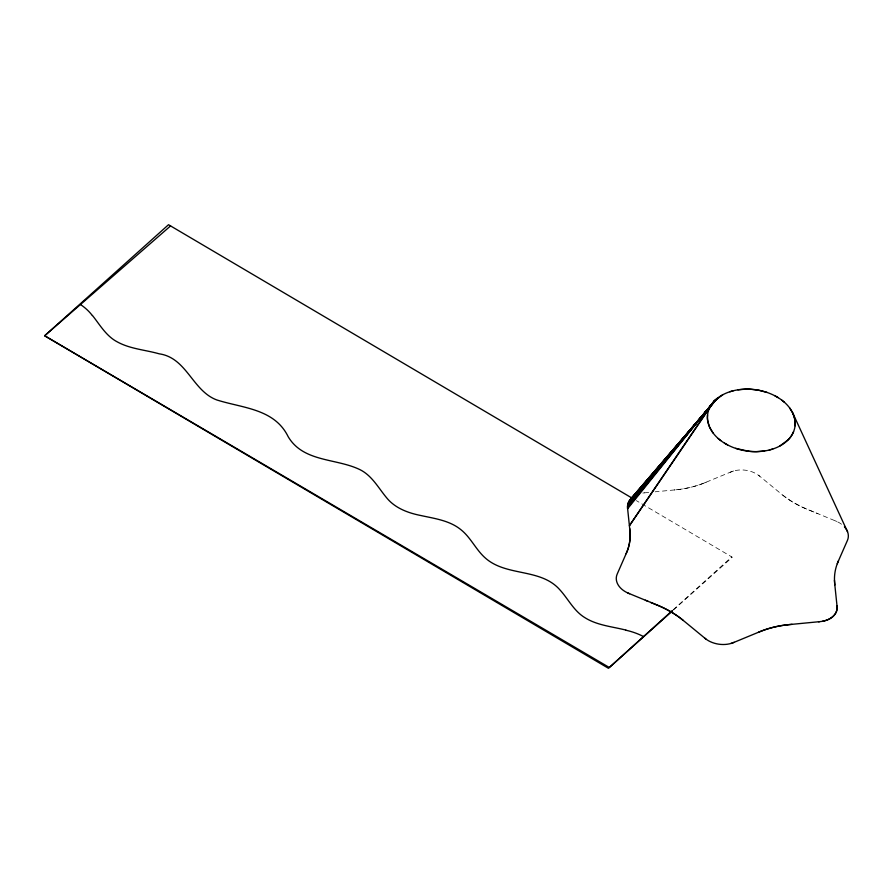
<?xml version="1.0" encoding="UTF-8"?>
<svg xmlns="http://www.w3.org/2000/svg" width="893" height="893" viewBox="0 0 893 893"><rect width="100%" height="100%" fill="white"/><g stroke="black" fill="none" stroke-linecap="round" stroke-linejoin="round"><path stroke-width="0.67" stroke-dasharray="4.46 3.35" d="M673.099 609.863L731.735 556.886M673.478 609.986L732.316 557.232L636.341 500.627M705.236 482.577L706.151 482.187M730.15 472.274L732.327 471.415A22.102 15.527 7.9 0 1 733.633 471.002M704.923 482.7L703.997 483.08A88.262 61.974 7.9 0 1 676.894 489.699L655.161 491.809M644.288 492.869L649.814 492.333M674.36 489.956L675.086 489.889M816.604 513.151L817.943 513.698M813.925 512.046L805.877 508.731A74.164 52.073 7.9 0 1 803.901 507.86A88.92 62.432 7.9 0 1 785.193 497.044L781.141 493.851M835.044 520.742L836.216 521.222A19.802 13.908 7.9 0 1 836.719 521.434M758.548 475.277L759.72 476.203M642.837 493.048A22.046 15.482 7.9 0 1 644.411 492.858M841.53 524.236A22.046 15.482 7.9 0 0 835.937 521.11L807.205 509.278A88.195 61.93 7.9 0 1 781.364 494.041L759.519 476.036A22.046 15.482 7.9 0 0 731.177 471.85L704.811 482.745A88.195 61.93 7.9 0 1 675.465 489.844"/><path stroke-width="1.34" d="M707.546 414.955L707.423 417.801A44.092 30.954 7.9 0 0 707.781 421.262M795.06 425.827L795.183 422.969A44.092 30.954 7.9 0 0 794.837 419.52L793.017 413.626L789.613 407.889M837.266 563.717L838.494 560.748M709.042 409.05L710.404 406.248L629.398 525.731L714.3 401.08L722.738 394.773M793.553 431.721L792.191 434.523A44.092 30.954 7.9 0 1 788.307 439.691L779.857 445.998M626.127 553.705L627.355 550.747A88.184 61.918 7.9 0 0 630.145 534.215L629.677 528.388M714.59 400.778L627.634 508.764L627.533 507.838M627.522 507.704L714.891 400.477L627.489 506.655L715.494 399.897L627.723 504.567L716.13 399.327L628.359 502.547L716.789 398.758L629.375 500.638L717.459 398.211L630.771 498.863M672.072 610.801L609.327 667.495L44.65 335.768L168.52 224.712L632.746 498.506M672.44 610.912L608.446 668.288L44.65 335.768L170.574 225.918M734.158 642.301L732.293 643.038A22.113 15.527 7.9 0 1 730.987 643.462M758.47 632.266L759.385 631.887M729.793 391.77L733.399 390.732A44.092 30.965 7.9 0 1 794.96 426.575A44.092 30.965 7.9 0 1 725.629 443.832A44.092 30.965 7.9 0 1 733.32 390.754M772.813 449L769.208 450.039M737.919 389.817L745.8 389.136A44.092 30.954 7.9 0 1 750.645 389.248L758.938 390.286L766.975 392.418M764.676 450.954L756.806 451.635A44.092 30.954 7.9 0 1 751.973 451.534L748.836 451.278M787.726 624.754L792.069 624.33M818.524 621.762L819.618 621.662M748.736 451.266L735.631 448.353M625.893 630.09C612.029 626.551 597.06 625.401 584.714 617.554C573.786 610.857 568.194 598.89 559.777 589.715C540.645 568.104 507.012 576.655 485.87 558.493C476.148 550.233 471.046 537.843 461.078 529.828C449.804 520.519 434.802 518.587 421.005 515.551C408.168 513.04 394.996 508.184 386.546 497.691C378.364 487.868 372.024 475.701 360.125 469.74C336.494 458.109 303.475 462.418 288.205 436.744C274.441 408.548 242.505 408.201 216.575 399.874C192.408 390.71 186.782 357.736 159.188 353.818C145.246 349.855 130.233 348.984 117.318 341.907C106.222 336.125 99.971 324.918 92.448 315.475M645.338 600.208L648.017 601.302M629.576 593.722L628.404 593.231A19.802 13.908 7.9 0 1 627.902 593.019M650.696 602.407L658.744 605.733A74.164 52.073 7.9 0 1 660.72 606.593A88.92 62.432 7.9 0 1 679.428 617.409L683.357 620.501M774.901 395.8L778.194 397.675M727.65 444.948L724.402 443.095M706.006 639.131L683.257 620.423A88.195 61.93 7.9 0 0 657.415 605.175L628.683 593.354A22.046 15.482 7.9 0 1 617.208 574.043L626.417 553.035A88.195 61.93 7.9 0 0 629.922 530.688L627.545 507.972A22.046 15.482 7.9 0 1 634.566 495.872M781.855 400.187L784.445 402.308M720.74 440.595L718.151 438.463M704.767 638.149L705.09 638.406A22.046 15.482 7.9 0 0 733.443 642.603L760.624 631.373A88.262 61.974 7.9 0 1 787.726 624.754M713.049 432.971L709.589 427.144L707.758 421.25M792.671 412.879L847.569 531.815M834.832 585.004L834.475 580.238M836.987 605.688L837.087 606.615A22.012 15.449 7.9 0 1 822.464 621.271M625.859 630.212A53.747 37.74 7.9 0 1 643.518 636.564M80.526 304.546A53.792 37.774 7.9 0 1 92.303 315.519M710.426 406.259A44.092 30.954 7.9 0 1 714.311 401.091M844.432 526.837A22.057 15.494 7.9 0 1 847.424 540.421L838.203 561.418A88.195 61.93 7.9 0 0 834.709 583.765L837.076 606.481A22.046 15.482 7.9 0 1 820.209 621.606L789.155 624.609A88.195 61.93 7.9 0 0 759.809 631.708"/></g></svg>
